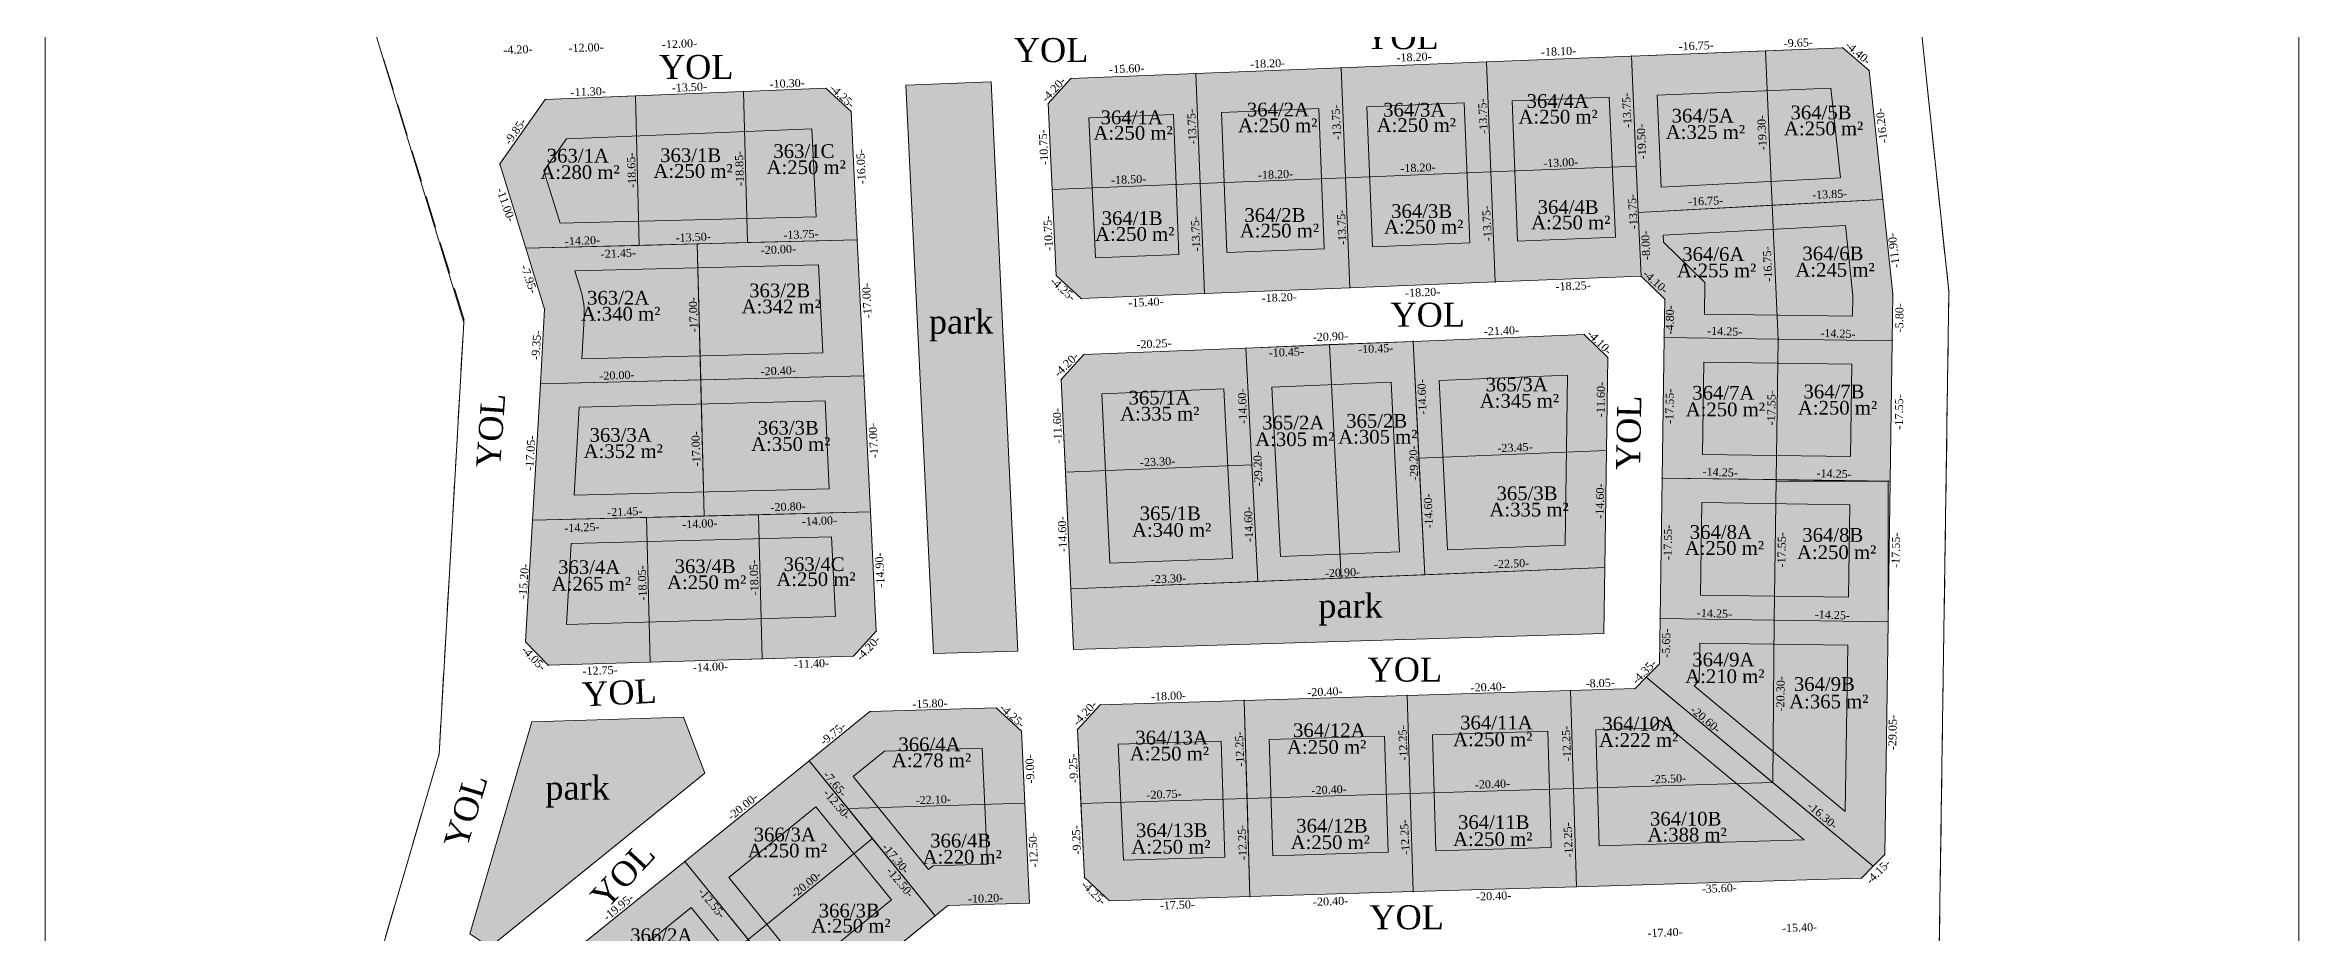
# Model space of a CAD drawing. Header units: millimetres. Extents: x 566284 to 574062, y 4517236 to 4521877.
# Drawn here: x 571009.1 to 571290.8, y 4518153.4 to 4518264.3 of the extents above; entities that cross this region are included whole.
import ezdxf

# ---------------------------------------------------------------- set-up
doc = ezdxf.new("R2010")
doc.units = ezdxf.units.MM
doc.layers.get('0').update_dxf_attribs({"color": 5, "lineweight": 0})
for name, color, linetype, lineweight in [('1_UYG_DISI', 6, 'Continuous', 0), ('DETAY_SNR_PAFTA', 251, 'Continuous', 0), ('DETAY_YAZI_PAFTA', 1, 'Continuous', 0), ('NKOT', 1, 'Continuous', 0), ('NOKTA_PARSEL_YENI', 18, 'Continuous', 0), ('SNRTIP_GECERLI', 30, 'Continuous', 0), ('YAPI OTURUM SINIRI', 253, 'Continuous', 0), ('yazı', 8, 'Continuous', 20), ('yeni', 4, 'Continuous', 0)]:
    doc.layers.add(name, color=color, linetype=linetype, lineweight=lineweight)
doc.styles.get("Standard").update_dxf_attribs({"font": 'TimesNewRoman.ttf'})

msp = doc.modelspace()

# ---------------------------------------------------------------- hatches: boundary and pattern name
h = msp.add_hatch(color=3)
h.dxf.hatch_style = 1
h.paths.add_polyline_path([(571127.33, 4518259.7), (571116.69, 4518259.27), (571120.12, 4518188.27), (571130.66, 4518188.59)])
h = msp.add_hatch(color=2)
h.dxf.hatch_style = 1
h.paths.add_polyline_path([(571239.69, 4518209.8), (571225.44, 4518210), (571225.18, 4518192.45), (571239.43, 4518192.26)])
h = msp.add_hatch(color=3)
h.dxf.hatch_style = 1
h.paths.add_polyline_path([(571204.03, 4518199.02), (571137.3, 4518196.36), (571137.65, 4518188.8), (571203.91, 4518190.79)])
h = msp.add_hatch(color=3)
h.dxf.hatch_style = 1
h.paths.add_polyline_path([(571088.91, 4518180.33), (571069.95, 4518179.76), (571062.19, 4518153.26), (571064.68, 4518151.61), (571091.54, 4518173.34)])
at = {"layer": 'DETAY_YAZI_PAFTA'}
h = msp.add_hatch(color=256, dxfattribs=at)
h.dxf.hatch_style = 1
h.paths.add_polyline_path([(571152.91, 4518260.72), (571137.32, 4518260.09), (571134.47, 4518256.98), (571134.97, 4518246.24), (571153.46, 4518246.98)])
h = msp.add_hatch(color=256, dxfattribs=at)
h.dxf.hatch_style = 1
h.paths.add_polyline_path([(571109.84, 4518255.99), (571106.69, 4518258.87), (571096.4, 4518258.46), (571096.87, 4518239.6), (571110.61, 4518239.94)])
h = msp.add_hatch(color=256, dxfattribs=at)
h.dxf.hatch_style = 1
h.paths.add_polyline_path([(571153.46, 4518246.98), (571134.97, 4518246.24), (571135.47, 4518235.5), (571138.61, 4518232.62), (571154.01, 4518233.24)])
h = msp.add_hatch(color=2, dxfattribs=at)
h.dxf.hatch_style = 1
h.paths.add_polyline_path([(571225.44, 4518210), (571211.19, 4518210.19), (571210.94, 4518192.65), (571225.18, 4518192.45)])
h = msp.add_hatch(color=256, dxfattribs=at)
h.dxf.hatch_style = 1
h.paths.add_polyline_path([(571112.26, 4518205.97), (571098.26, 4518205.62), (571098.71, 4518187.63), (571110.12, 4518187.97), (571112.98, 4518191.06)])
h = msp.add_hatch(color=256, dxfattribs=at)
h.dxf.hatch_style = 1
h.paths.add_polyline_path([(571084.26, 4518205.27), (571070.03, 4518204.92), (571069.16, 4518189.73), (571071.99, 4518186.83), (571084.71, 4518187.21)])
h = msp.add_hatch(color=256, dxfattribs=at)
h.dxf.hatch_style = 1
h.paths.add_polyline_path([(571098.26, 4518205.62), (571084.26, 4518205.27), (571084.71, 4518187.21), (571098.71, 4518187.63)])
h = msp.add_hatch(color=256, dxfattribs=at)
h.dxf.hatch_style = 1
h.paths.add_polyline_path([(571225.18, 4518192.45), (571210.94, 4518192.65), (571210.85, 4518186.99), (571209.22, 4518185.33), (571225.05, 4518172.16)])
h = msp.add_hatch(color=256, dxfattribs=at)
h.dxf.hatch_style = 1
h.paths.add_polyline_path([(571239.43, 4518192.26), (571225.18, 4518192.45), (571225.05, 4518172.16), (571237.58, 4518161.75), (571239.01, 4518163.2)])
h = msp.add_hatch(color=2, dxfattribs=at)
h.dxf.hatch_style = 1
h.paths.add_polyline_path([(571199.75, 4518183.66), (571179.35, 4518183.05), (571179.72, 4518170.8), (571200.12, 4518171.41)])
h = msp.add_hatch(color=256, dxfattribs=at)
h.dxf.hatch_style = 1
h.paths.add_polyline_path([(571209.22, 4518185.33), (571207.81, 4518183.9), (571199.75, 4518183.66), (571200.12, 4518171.41), (571225.05, 4518172.16)])
h = msp.add_hatch(color=256, dxfattribs=at)
h.dxf.hatch_style = 1
h.paths.add_polyline_path([(571131.12, 4518178.6), (571127.98, 4518181.5), (571112.18, 4518181.03), (571104.6, 4518174.9), (571109.44, 4518168.94), (571131.54, 4518169.61)])
h = msp.add_hatch(color=1, dxfattribs=at)
h.dxf.hatch_style = 1
h.paths.add_polyline_path([(571158.95, 4518182.43), (571140.98, 4518181.89), (571138.12, 4518178.81), (571138.55, 4518169.57), (571159.32, 4518170.19)])
h = msp.add_hatch(color=4, dxfattribs=at)
h.dxf.hatch_style = 1
h.paths.add_polyline_path([(571179.35, 4518183.05), (571158.95, 4518182.43), (571159.32, 4518170.19), (571179.72, 4518170.8)])
h = msp.add_hatch(color=4, dxfattribs=at)
h.dxf.hatch_style = 1
h.paths.add_polyline_path([(571112.51, 4518165.17), (571104.6, 4518174.9), (571089.05, 4518162.32), (571096.96, 4518152.59)])
h = msp.add_hatch(color=256, dxfattribs=at)
h.dxf.hatch_style = 1
h.paths.add_polyline_path([(571225.05, 4518172.16), (571200.12, 4518171.41), (571200.48, 4518159.17), (571236.1, 4518160.24), (571237.58, 4518161.75)])
h = msp.add_hatch(color=4, dxfattribs=at)
h.dxf.hatch_style = 1
h.paths.add_polyline_path([(571131.54, 4518169.61), (571109.44, 4518168.94), (571120.35, 4518155.52), (571121.94, 4518156.81), (571132.13, 4518157.12)])
h = msp.add_hatch(color=1, dxfattribs=at)
h.dxf.hatch_style = 1
h.paths.add_polyline_path([(571159.32, 4518170.19), (571138.55, 4518169.57), (571138.99, 4518160.32), (571142.12, 4518157.42), (571159.69, 4518157.94)])
h = msp.add_hatch(color=4, dxfattribs=at)
h.dxf.hatch_style = 1
h.paths.add_polyline_path([(571179.72, 4518170.8), (571159.32, 4518170.19), (571159.69, 4518157.94), (571180.09, 4518158.56)])
h = msp.add_hatch(color=2, dxfattribs=at)
h.dxf.hatch_style = 1
h.paths.add_polyline_path([(571200.12, 4518171.41), (571179.72, 4518170.8), (571180.09, 4518158.56), (571200.48, 4518159.17)])
h = msp.add_hatch(color=4, dxfattribs=at)
h.dxf.hatch_style = 1
h.paths.add_polyline_path([(571112.51, 4518165.17), (571096.96, 4518152.59), (571104.83, 4518142.91), (571120.35, 4518155.52)])
h = msp.add_hatch(color=4, dxfattribs=at)
h.dxf.hatch_style = 1
h.paths.add_polyline_path([(571096.96, 4518152.59), (571089.05, 4518162.32), (571073.53, 4518149.77), (571081.44, 4518140.04)])
at = {"layer": 'yeni'}
h = msp.add_hatch(color=4, dxfattribs=at)
h.dxf.hatch_style = 1
h.paths.add_polyline_path([(571189.25, 4518262.17), (571171.08, 4518261.44), (571171.63, 4518247.7), (571189.8, 4518248.43)])
h = msp.add_hatch(color=4, dxfattribs=at)
h.dxf.hatch_style = 1
h.paths.add_polyline_path([(571207.36, 4518262.89), (571189.25, 4518262.17), (571189.8, 4518248.43), (571207.96, 4518249.15)])
h = msp.add_hatch(color=2, dxfattribs=at)
h.dxf.hatch_style = 1
h.paths.add_polyline_path([(571224.12, 4518263.56), (571207.36, 4518262.89), (571208.22, 4518243.38), (571224.97, 4518244.26)])
h = msp.add_hatch(color=2, dxfattribs=at)
h.dxf.hatch_style = 1
h.paths.add_polyline_path([(571237.08, 4518261.08), (571233.77, 4518263.94), (571224.12, 4518263.56), (571224.97, 4518244.26), (571238.78, 4518244.99)])
h = msp.add_hatch(color=4, dxfattribs=at)
h.dxf.hatch_style = 1
h.paths.add_polyline_path([(571171.08, 4518261.44), (571152.91, 4518260.72), (571153.46, 4518246.98), (571171.63, 4518247.7)])
h = msp.add_hatch(color=4, dxfattribs=at)
h.dxf.hatch_style = 1
h.paths.add_polyline_path([(571082.91, 4518257.92), (571071.62, 4518257.47), (571065.93, 4518249.43), (571069.19, 4518238.91), (571083.37, 4518239.26)])
h = msp.add_hatch(color=4, dxfattribs=at)
h.dxf.hatch_style = 1
h.paths.add_polyline_path([(571096.4, 4518258.46), (571082.91, 4518257.92), (571083.37, 4518239.26), (571096.87, 4518239.6)])
h = msp.add_hatch(color=4, dxfattribs=at)
h.dxf.hatch_style = 1
h.paths.add_polyline_path([(571189.8, 4518248.43), (571171.63, 4518247.7), (571172.18, 4518233.96), (571190.35, 4518234.69)])
h = msp.add_hatch(color=4, dxfattribs=at)
h.dxf.hatch_style = 1
h.paths.add_polyline_path([(571208.22, 4518243.38), (571207.96, 4518249.15), (571189.8, 4518248.43), (571190.35, 4518234.69), (571208.57, 4518235.41)])
h = msp.add_hatch(color=4, dxfattribs=at)
h.dxf.hatch_style = 1
h.paths.add_polyline_path([(571171.63, 4518247.7), (571153.46, 4518246.98), (571154.01, 4518233.24), (571172.18, 4518233.96)])
h = msp.add_hatch(color=4, dxfattribs=at)
h.dxf.hatch_style = 1
h.paths.add_polyline_path([(571224.97, 4518244.26), (571208.22, 4518243.38), (571208.57, 4518235.41), (571211.52, 4518232.53), (571211.45, 4518227.74), (571225.7, 4518227.54)])
h = msp.add_hatch(color=4, dxfattribs=at)
h.dxf.hatch_style = 1
h.paths.add_polyline_path([(571238.78, 4518244.99), (571224.97, 4518244.26), (571225.7, 4518227.54), (571239.95, 4518227.34), (571240.03, 4518233.16)])
h = msp.add_hatch(color=4, dxfattribs=at)
h.dxf.hatch_style = 1
h.paths.add_polyline_path([(571110.61, 4518239.94), (571090.61, 4518239.44), (571091.04, 4518222.45), (571111.43, 4518222.95)])
h = msp.add_hatch(color=4, dxfattribs=at)
h.dxf.hatch_style = 1
h.paths.add_polyline_path([(571090.61, 4518239.44), (571069.19, 4518238.91), (571071.54, 4518231.3), (571071, 4518221.95), (571091.04, 4518222.45)])
h = msp.add_hatch(color=4, dxfattribs=at)
h.dxf.hatch_style = 1
h.paths.add_polyline_path([(571159.19, 4518226.44), (571138.93, 4518225.63), (571136.08, 4518222.51), (571136.62, 4518210.94), (571159.92, 4518211.87)])
h = msp.add_hatch(color=4, dxfattribs=at)
h.dxf.hatch_style = 1
h.paths.add_polyline_path([(571169.63, 4518226.86), (571159.19, 4518226.44), (571160.65, 4518197.29), (571171.09, 4518197.71)])
h = msp.add_hatch(color=4, dxfattribs=at)
h.dxf.hatch_style = 1
h.paths.add_polyline_path([(571180.08, 4518227.27), (571169.63, 4518226.86), (571171.09, 4518197.71), (571181.53, 4518198.12)])
h = msp.add_hatch(color=4, dxfattribs=at)
h.dxf.hatch_style = 1
h.paths.add_polyline_path([(571204.41, 4518225.25), (571201.46, 4518228.13), (571180.08, 4518227.27), (571180.81, 4518212.7), (571204.24, 4518213.63)])
h = msp.add_hatch(color=4, dxfattribs=at)
h.dxf.hatch_style = 1
h.paths.add_polyline_path([(571225.7, 4518227.54), (571211.45, 4518227.74), (571211.19, 4518210.19), (571225.44, 4518210)])
h = msp.add_hatch(color=4, dxfattribs=at)
h.dxf.hatch_style = 1
h.paths.add_polyline_path([(571239.95, 4518227.34), (571225.7, 4518227.54), (571225.44, 4518210.01), (571239.69, 4518209.8)])
h = msp.add_hatch(color=4, dxfattribs=at)
h.dxf.hatch_style = 1
h.paths.add_polyline_path([(571111.43, 4518222.95), (571091.04, 4518222.45), (571091.46, 4518205.45), (571112.26, 4518205.97)])
h = msp.add_hatch(color=4, dxfattribs=at)
h.dxf.hatch_style = 1
h.paths.add_polyline_path([(571091.04, 4518222.45), (571071, 4518221.95), (571070.03, 4518204.92), (571091.46, 4518205.45)])
h = msp.add_hatch(color=4, dxfattribs=at)
h.dxf.hatch_style = 1
h.paths.add_polyline_path([(571159.92, 4518211.87), (571136.62, 4518210.94), (571137.3, 4518196.36), (571160.65, 4518197.29)])
h = msp.add_hatch(color=4, dxfattribs=at)
h.dxf.hatch_style = 1
h.paths.add_polyline_path([(571204.24, 4518213.63), (571180.81, 4518212.7), (571181.53, 4518198.12), (571204.03, 4518199.02)])

# ---------------------------------------------------------------- linework, layer by layer
at = {"color": 18, "true_color": 0x000000}
for points in [[(571060.14, 4518411.62), (571157.77, 4518267.92), (571230.03, 4518270.8), (571232.71, 4518273.9), (571232.47, 4518276.21), (571242.35, 4518277.84), (571247.04, 4518233.48), (571245.54, 4518131.54), (571225.56, 4518073.59), (571224.37, 4518074.43), (571161.36, 4518007.41), (571157.96, 4518005.53), (571125.03, 4518035.66), (571099.52, 4518069.02), (571088.59, 4518083.32), (571075.17, 4518099.21), (571063.64, 4518113.4), (571046.61, 4518135.62), (571058.34, 4518175.72), (571061.43, 4518229.63), (571047.35, 4518275.69), (571046.59, 4518320.31), (571049.98, 4518402.06), (571060.14, 4518411.62)], [(571127.33, 4518259.7), (571116.69, 4518259.27), (571120.12, 4518188.27), (571130.66, 4518188.59), (571127.33, 4518259.7)], [(571204.03, 4518199.02), (571137.3, 4518196.36), (571137.65, 4518188.8), (571203.91, 4518190.79), (571204.03, 4518199.02)], [(571069.95, 4518179.76), (571088.91, 4518180.33), (571091.54, 4518173.34), (571064.68, 4518151.61), (571062.19, 4518153.26), (571069.95, 4518179.76)]]:
    msp.add_lwpolyline(points, dxfattribs=at)
at = {"layer": '1_UYG_DISI', "color": 18, "lineweight": 0, "true_color": 0x000000}
for p, q in [((571243.61, 4518265.91), (571244.03, 4518261.93)), ((571052.59, 4518258.73), (571051.41, 4518262.56)), ((571127.33, 4518259.7), (571116.69, 4518259.27)), ((571116.69, 4518259.27), (571120.12, 4518188.27)), ((571130.66, 4518188.59), (571127.33, 4518259.7)), ((571244.24, 4518259.94), (571244.66, 4518255.96)), ((571054.36, 4518253), (571053.18, 4518256.82)), ((571244.87, 4518253.97), (571245.29, 4518250)), ((571056.14, 4518247.27), (571054.95, 4518251.09)), ((571245.5, 4518248.01), (571245.92, 4518244.03)), ((571057.91, 4518241.54), (571056.73, 4518245.36)), ((571059.68, 4518235.8), (571058.5, 4518239.63)), ((571246.13, 4518242.04), (571246.55, 4518238.06)), ((571061.45, 4518230.07), (571060.27, 4518233.89)), ((571246.76, 4518236.07), (571247.04, 4518233.48)), ((571247.04, 4518233.48), (571246.98, 4518229.48)), ((571061.43, 4518229.63), (571061.45, 4518230.07)), ((571061.08, 4518223.64), (571061.31, 4518227.63)), ((571246.95, 4518227.48), (571246.89, 4518223.48)), ((571060.74, 4518217.65), (571060.97, 4518221.64)), ((571246.86, 4518221.48), (571246.8, 4518217.48)), ((571060.4, 4518211.66), (571060.63, 4518215.65)), ((571246.77, 4518215.48), (571246.72, 4518211.48)), ((571060.06, 4518205.67), (571060.28, 4518209.66)), ((571246.69, 4518209.48), (571246.63, 4518205.48)), ((571059.71, 4518199.68), (571059.94, 4518203.67)), ((571246.6, 4518203.48), (571246.54, 4518199.48)), ((571059.37, 4518193.69), (571059.6, 4518197.68)), ((571204.03, 4518199.02), (571203.91, 4518190.79)), ((571246.51, 4518197.48), (571246.45, 4518193.48)), ((571137.65, 4518188.8), (571137.3, 4518196.36)), ((571059.03, 4518187.7), (571059.26, 4518191.69)), ((571203.91, 4518190.79), (571137.65, 4518188.8)), ((571246.42, 4518191.48), (571246.36, 4518187.48)), ((571120.12, 4518188.27), (571130.66, 4518188.59)), ((571058.69, 4518181.71), (571058.91, 4518185.7)), ((571246.33, 4518185.49), (571246.28, 4518181.49)), ((571058.34, 4518175.72), (571058.57, 4518179.71)), ((571062.19, 4518153.26), (571069.95, 4518179.76)), ((571069.95, 4518179.76), (571088.91, 4518180.33)), ((571088.91, 4518180.33), (571091.54, 4518173.34)), ((571246.25, 4518179.49), (571246.19, 4518175.49)), ((571056.72, 4518170.17), (571057.84, 4518174.01)), ((571091.54, 4518173.34), (571064.68, 4518151.61)), ((571246.16, 4518173.49), (571246.1, 4518169.49)), ((571055.03, 4518164.41), (571056.16, 4518168.25)), ((571246.07, 4518167.49), (571246.01, 4518163.49)), ((571053.35, 4518158.65), (571054.47, 4518162.49)), ((571245.98, 4518161.49), (571245.92, 4518157.49)), ((571051.66, 4518152.89), (571052.79, 4518156.73)), ((571245.89, 4518155.49), (571245.84, 4518151.49))]:
    msp.add_line(p, q, dxfattribs=at)
for p in [(571061.45, 4518230.07, 116.48), (571061.45, 4518230.07, 116.48), (571058.34, 4518175.72, 145.96), (571058.34, 4518175.72, 145.96)]:
    msp.add_point(p, dxfattribs=at)
at = {"layer": 'DETAY_SNR_PAFTA', "color": 18, "lineweight": 0, "true_color": 0x000000}
for p, q in [((571116.69, 4518259.27), (571127.33, 4518259.7)), ((571120.12, 4518188.27), (571116.69, 4518259.27)), ((571127.33, 4518259.7), (571130.66, 4518188.59)), ((571204.03, 4518199.02), (571203.91, 4518190.79)), ((571137.65, 4518188.8), (571137.3, 4518196.36)), ((571203.91, 4518190.79), (571137.65, 4518188.8)), ((571130.66, 4518188.59), (571120.12, 4518188.27)), ((571062.19, 4518153.26), (571069.95, 4518179.76)), ((571069.95, 4518179.76), (571088.91, 4518180.33)), ((571088.91, 4518180.33), (571091.54, 4518173.34)), ((571091.54, 4518173.34), (571064.68, 4518151.61))]:
    msp.add_line(p, q, dxfattribs=at)
at = {"layer": 'NKOT'}
for points in [[(571189.25, 4518262.17), (571171.08, 4518261.44), (571171.63, 4518247.7), (571189.8, 4518248.43), (571189.25, 4518262.17)], [(571207.36, 4518262.89), (571189.25, 4518262.17), (571189.8, 4518248.43), (571207.96, 4518249.15), (571207.36, 4518262.89)], [(571224.12, 4518263.56), (571207.36, 4518262.89), (571208.22, 4518243.38), (571224.97, 4518244.26), (571224.12, 4518263.56)], [(571237.08, 4518261.08), (571233.77, 4518263.94), (571224.12, 4518263.56), (571224.97, 4518244.26), (571238.78, 4518244.99), (571237.08, 4518261.08)], [(571152.91, 4518260.72), (571137.32, 4518260.09), (571134.47, 4518256.98), (571134.97, 4518246.24), (571153.46, 4518246.98), (571152.91, 4518260.72)], [(571171.08, 4518261.44), (571152.91, 4518260.72), (571153.46, 4518246.98), (571171.63, 4518247.7), (571171.08, 4518261.44)], [(571082.91, 4518257.92), (571071.62, 4518257.47), (571065.93, 4518249.43), (571069.19, 4518238.91), (571083.37, 4518239.26), (571082.91, 4518257.92)], [(571096.4, 4518258.46), (571082.91, 4518257.92), (571083.37, 4518239.26), (571096.87, 4518239.6), (571096.4, 4518258.46)], [(571109.84, 4518255.99), (571106.69, 4518258.87), (571096.4, 4518258.46), (571096.87, 4518239.6), (571110.61, 4518239.94), (571109.84, 4518255.99)], [(571189.8, 4518248.43), (571171.63, 4518247.7), (571172.18, 4518233.96), (571190.35, 4518234.69), (571189.8, 4518248.43)], [(571208.22, 4518243.38), (571207.96, 4518249.15), (571189.8, 4518248.43), (571190.35, 4518234.69), (571208.57, 4518235.41), (571208.22, 4518243.38)], [(571153.46, 4518246.98), (571134.97, 4518246.24), (571135.47, 4518235.5), (571138.61, 4518232.62), (571154.01, 4518233.24), (571153.46, 4518246.98)], [(571171.63, 4518247.7), (571153.46, 4518246.98), (571154.01, 4518233.24), (571172.18, 4518233.96), (571171.63, 4518247.7)], [(571224.97, 4518244.26), (571208.22, 4518243.38), (571208.57, 4518235.41), (571211.52, 4518232.53), (571211.45, 4518227.74), (571225.7, 4518227.54), (571224.97, 4518244.26)], [(571238.78, 4518244.99), (571224.97, 4518244.26), (571225.7, 4518227.54), (571239.95, 4518227.34), (571240.03, 4518233.16), (571238.78, 4518244.99)], [(571110.61, 4518239.94), (571090.61, 4518239.44), (571091.04, 4518222.45), (571111.43, 4518222.95), (571110.61, 4518239.94)], [(571090.61, 4518239.44), (571069.19, 4518238.91), (571071.54, 4518231.3), (571071, 4518221.95), (571091.04, 4518222.45), (571090.61, 4518239.44)], [(571159.19, 4518226.44), (571138.93, 4518225.63), (571136.08, 4518222.51), (571136.62, 4518210.94), (571159.92, 4518211.87), (571159.19, 4518226.44)], [(571169.63, 4518226.86), (571159.19, 4518226.44), (571160.65, 4518197.29), (571171.09, 4518197.71), (571169.63, 4518226.86)], [(571180.08, 4518227.27), (571169.63, 4518226.86), (571171.09, 4518197.71), (571181.53, 4518198.12), (571180.08, 4518227.27)], [(571204.41, 4518225.25), (571201.46, 4518228.13), (571180.08, 4518227.27), (571180.81, 4518212.7), (571204.24, 4518213.63), (571204.41, 4518225.25)], [(571225.7, 4518227.54), (571211.45, 4518227.74), (571211.19, 4518210.19), (571225.44, 4518210), (571225.7, 4518227.54)], [(571239.95, 4518227.34), (571225.7, 4518227.54), (571225.44, 4518210.01), (571239.69, 4518209.8), (571239.95, 4518227.34)], [(571111.43, 4518222.95), (571091.04, 4518222.45), (571091.46, 4518205.45), (571112.26, 4518205.97), (571111.43, 4518222.95)], [(571091.04, 4518222.45), (571071, 4518221.95), (571070.03, 4518204.92), (571091.46, 4518205.45), (571091.04, 4518222.45)], [(571159.92, 4518211.87), (571136.62, 4518210.94), (571137.3, 4518196.36), (571160.65, 4518197.29), (571159.92, 4518211.87)], [(571204.24, 4518213.63), (571180.81, 4518212.7), (571181.53, 4518198.12), (571204.03, 4518199.02), (571204.24, 4518213.63)], [(571225.44, 4518210), (571211.19, 4518210.19), (571210.94, 4518192.65), (571225.18, 4518192.45), (571225.44, 4518210)], [(571239.69, 4518209.8), (571225.44, 4518210), (571225.18, 4518192.45), (571239.43, 4518192.26), (571239.69, 4518209.8)], [(571112.26, 4518205.97), (571098.26, 4518205.62), (571098.71, 4518187.63), (571110.12, 4518187.97), (571112.98, 4518191.06), (571112.26, 4518205.97)], [(571084.26, 4518205.27), (571070.03, 4518204.92), (571069.16, 4518189.73), (571071.99, 4518186.83), (571084.71, 4518187.21), (571084.26, 4518205.27)], [(571098.26, 4518205.62), (571084.26, 4518205.27), (571084.71, 4518187.21), (571098.71, 4518187.63), (571098.26, 4518205.62)], [(571225.18, 4518192.45), (571210.94, 4518192.65), (571210.85, 4518186.99), (571209.22, 4518185.33), (571225.05, 4518172.16), (571225.18, 4518192.45)], [(571239.43, 4518192.26), (571225.18, 4518192.45), (571225.05, 4518172.16), (571237.58, 4518161.75), (571239.01, 4518163.2), (571239.43, 4518192.26)], [(571199.75, 4518183.66), (571179.35, 4518183.05), (571179.72, 4518170.8), (571200.12, 4518171.41), (571199.75, 4518183.66)], [(571209.22, 4518185.33), (571207.81, 4518183.9), (571199.75, 4518183.66), (571200.12, 4518171.41), (571225.05, 4518172.16), (571209.22, 4518185.33)], [(571131.12, 4518178.6), (571127.98, 4518181.5), (571112.18, 4518181.03), (571104.6, 4518174.9), (571109.44, 4518168.94), (571131.54, 4518169.61), (571131.12, 4518178.6)], [(571158.95, 4518182.43), (571140.98, 4518181.89), (571138.12, 4518178.81), (571138.55, 4518169.57), (571159.32, 4518170.19), (571158.95, 4518182.43)], [(571179.35, 4518183.05), (571158.95, 4518182.43), (571159.32, 4518170.19), (571179.72, 4518170.8), (571179.35, 4518183.05)], [(571112.51, 4518165.17), (571104.6, 4518174.9), (571089.05, 4518162.32), (571096.96, 4518152.59), (571112.51, 4518165.17)], [(571225.05, 4518172.16), (571200.12, 4518171.41), (571200.48, 4518159.17), (571236.1, 4518160.24), (571237.58, 4518161.75), (571225.05, 4518172.16)], [(571131.54, 4518169.61), (571109.44, 4518168.94), (571120.35, 4518155.52), (571121.94, 4518156.81), (571132.13, 4518157.12), (571131.54, 4518169.61)], [(571159.32, 4518170.19), (571138.55, 4518169.57), (571138.99, 4518160.32), (571142.12, 4518157.42), (571159.69, 4518157.94), (571159.32, 4518170.19)], [(571179.72, 4518170.8), (571159.32, 4518170.19), (571159.69, 4518157.94), (571180.09, 4518158.56), (571179.72, 4518170.8)], [(571200.12, 4518171.41), (571179.72, 4518170.8), (571180.09, 4518158.56), (571200.48, 4518159.17), (571200.12, 4518171.41)], [(571112.51, 4518165.17), (571096.96, 4518152.59), (571104.83, 4518142.91), (571120.35, 4518155.52), (571112.51, 4518165.17)], [(571096.96, 4518152.59), (571089.05, 4518162.32), (571073.53, 4518149.77), (571081.44, 4518140.04), (571096.96, 4518152.59)]]:
    msp.add_lwpolyline(points, close=True, dxfattribs=at)
at = {"layer": 'NOKTA_PARSEL_YENI', "color": 18, "lineweight": 0, "true_color": 0x000000}
for p in [(571189.25, 4518262.17), (571207.36, 4518262.89), (571233.77, 4518263.94), (571137.32, 4518260.09), (571152.91, 4518260.72), (571171.08, 4518261.44), (571237.08, 4518261.08), (571071.62, 4518257.47), (571106.69, 4518258.87), (571134.47, 4518256.98), (571109.84, 4518255.99), (571065.93, 4518249.43), (571208.22, 4518243.38), (571238.78, 4518244.99), (571110.61, 4518239.94), (571069.19, 4518238.91), (571135.47, 4518235.5), (571172.18, 4518233.96), (571190.35, 4518234.69), (571208.57, 4518235.41), (571071.54, 4518231.3), (571138.61, 4518232.62), (571154.01, 4518233.24), (571211.52, 4518232.53), (571240.03, 4518233.16), (571247.04, 4518233.48), (571061.45, 4518230.07), (571138.93, 4518225.63), (571159.19, 4518226.44), (571180.08, 4518227.27), (571201.46, 4518228.13), (571211.45, 4518227.74), (571239.95, 4518227.34), (571111.43, 4518222.95), (571204.41, 4518225.25), (571071, 4518221.95), (571136.08, 4518222.51), (571246.82, 4518218.9), (571211.19, 4518210.19), (571239.69, 4518209.8), (571112.26, 4518205.97), (571070.03, 4518204.92), (571059.7, 4518199.48), (571160.65, 4518197.29), (571181.53, 4518198.12), (571204.03, 4518199.02), (571246.51, 4518197.55), (571137.3, 4518196.36), (571210.94, 4518192.65), (571239.43, 4518192.26), (571069.16, 4518189.73), (571112.98, 4518191.06), (571071.99, 4518186.83), (571110.12, 4518187.97), (571210.85, 4518186.99), (571199.75, 4518183.66), (571207.81, 4518183.9), (571209.22, 4518185.33), (571112.18, 4518181.03), (571127.98, 4518181.5), (571140.98, 4518181.89), (571158.95, 4518182.43), (571179.35, 4518183.05), (571131.12, 4518178.6), (571138.12, 4518178.81), (571058.34, 4518175.72), (571104.6, 4518174.9), (571246.2, 4518176.65), (571089.05, 4518162.32), (571237.58, 4518161.75), (571239.01, 4518163.2), (571138.99, 4518160.32), (571159.69, 4518157.94), (571180.09, 4518158.56), (571200.48, 4518159.17), (571236.1, 4518160.24), (571120.35, 4518155.52), (571121.94, 4518156.81), (571132.13, 4518157.12), (571142.12, 4518157.42)]:
    msp.add_point(p, dxfattribs=at)
at = {"layer": 'SNRTIP_GECERLI', "color": 18, "lineweight": 0, "true_color": 0x000000}
for p, q in [((571171.08, 4518261.44), (571189.25, 4518262.17)), ((571189.25, 4518262.17), (571207.36, 4518262.89)), ((571190.35, 4518234.69), (571189.25, 4518262.17)), ((571207.36, 4518262.89), (571233.77, 4518263.94)), ((571208.22, 4518243.38), (571207.36, 4518262.89)), ((571233.77, 4518263.94), (571237.08, 4518261.08)), ((571134.47, 4518256.98), (571137.32, 4518260.09)), ((571137.32, 4518260.09), (571152.91, 4518260.72)), ((571152.91, 4518260.72), (571171.08, 4518261.44)), ((571154.01, 4518233.24), (571152.91, 4518260.72)), ((571172.18, 4518233.96), (571171.08, 4518261.44)), ((571237.08, 4518261.08), (571238.78, 4518244.99)), ((571065.93, 4518249.43), (571071.62, 4518257.47)), ((571071.62, 4518257.47), (571106.69, 4518258.87)), ((571106.69, 4518258.87), (571109.84, 4518255.99)), ((571135.47, 4518235.5), (571134.47, 4518256.98)), ((571109.84, 4518255.99), (571110.61, 4518239.94)), ((571069.19, 4518238.91), (571065.93, 4518249.43)), ((571208.22, 4518243.38), (571238.78, 4518244.99)), ((571208.57, 4518235.41), (571208.22, 4518243.38)), ((571238.78, 4518244.99), (571240.03, 4518233.16)), ((571069.19, 4518238.91), (571110.61, 4518239.94)), ((571110.61, 4518239.94), (571111.43, 4518222.95)), ((571071.54, 4518231.3), (571069.19, 4518238.91)), ((571138.61, 4518232.62), (571135.47, 4518235.5)), ((571172.18, 4518233.96), (571154.01, 4518233.24)), ((571190.35, 4518234.69), (571172.18, 4518233.96)), ((571208.57, 4518235.41), (571190.35, 4518234.69)), ((571211.52, 4518232.53), (571208.57, 4518235.41)), ((571071, 4518221.95), (571071.54, 4518231.3)), ((571154.01, 4518233.24), (571138.61, 4518232.62)), ((571211.45, 4518227.74), (571211.52, 4518232.53)), ((571240.03, 4518233.16), (571239.95, 4518227.34)), ((571136.08, 4518222.51), (571138.93, 4518225.63)), ((571138.93, 4518225.63), (571159.19, 4518226.44)), ((571159.19, 4518226.44), (571180.08, 4518227.27)), ((571160.65, 4518197.29), (571159.19, 4518226.44)), ((571180.08, 4518227.27), (571201.46, 4518228.13)), ((571181.53, 4518198.12), (571180.08, 4518227.27)), ((571201.46, 4518228.13), (571204.41, 4518225.25)), ((571211.19, 4518210.19), (571211.45, 4518227.74)), ((571211.45, 4518227.74), (571239.95, 4518227.34)), ((571239.95, 4518227.34), (571239.69, 4518209.8)), ((571071, 4518221.95), (571111.43, 4518222.95)), ((571111.43, 4518222.95), (571112.26, 4518205.97)), ((571204.41, 4518225.25), (571204.03, 4518199.02)), ((571070.03, 4518204.92), (571071, 4518221.95)), ((571137.3, 4518196.36), (571136.08, 4518222.51)), ((571210.94, 4518192.65), (571211.19, 4518210.19)), ((571211.19, 4518210.19), (571239.69, 4518209.8)), ((571239.69, 4518209.8), (571239.43, 4518192.26)), ((571070.03, 4518204.92), (571112.26, 4518205.97)), ((571112.26, 4518205.97), (571112.98, 4518191.06)), ((571069.16, 4518189.73), (571070.03, 4518204.92)), ((571160.65, 4518197.29), (571137.3, 4518196.36)), ((571181.53, 4518198.12), (571160.65, 4518197.29)), ((571204.03, 4518199.02), (571181.53, 4518198.12)), ((571210.85, 4518186.99), (571210.94, 4518192.65)), ((571210.94, 4518192.65), (571239.43, 4518192.26)), ((571239.43, 4518192.26), (571239.01, 4518163.2)), ((571071.99, 4518186.83), (571069.16, 4518189.73)), ((571112.98, 4518191.06), (571110.12, 4518187.97)), ((571110.12, 4518187.97), (571071.99, 4518186.83)), ((571209.22, 4518185.33), (571210.85, 4518186.99)), ((571179.35, 4518183.05), (571199.75, 4518183.66)), ((571199.75, 4518183.66), (571207.81, 4518183.9)), ((571199.75, 4518183.66), (571200.48, 4518159.17)), ((571207.81, 4518183.9), (571209.22, 4518185.33)), ((571209.22, 4518185.33), (571237.58, 4518161.75)), ((571104.6, 4518174.9), (571112.18, 4518181.03)), ((571112.18, 4518181.03), (571127.98, 4518181.5)), ((571127.98, 4518181.5), (571131.12, 4518178.6)), ((571138.12, 4518178.81), (571140.98, 4518181.89)), ((571140.98, 4518181.89), (571158.95, 4518182.43)), ((571158.95, 4518182.43), (571179.35, 4518183.05)), ((571158.95, 4518182.43), (571159.69, 4518157.94)), ((571179.35, 4518183.05), (571180.09, 4518158.56)), ((571131.12, 4518178.6), (571132.13, 4518157.12)), ((571138.99, 4518160.32), (571138.12, 4518178.81)), ((571089.05, 4518162.32), (571104.6, 4518174.9)), ((571120.35, 4518155.52), (571104.6, 4518174.9)), ((571073.53, 4518149.77), (571089.05, 4518162.32)), ((571104.83, 4518142.91), (571089.05, 4518162.32)), ((571237.58, 4518161.75), (571236.1, 4518160.24)), ((571239.01, 4518163.2), (571237.58, 4518161.75)), ((571142.12, 4518157.42), (571138.99, 4518160.32)), ((571159.69, 4518157.94), (571142.12, 4518157.42)), ((571180.09, 4518158.56), (571159.69, 4518157.94)), ((571200.48, 4518159.17), (571180.09, 4518158.56)), ((571236.1, 4518160.24), (571200.48, 4518159.17)), ((571120.35, 4518155.52), (571104.83, 4518142.91)), ((571121.94, 4518156.81), (571120.35, 4518155.52)), ((571132.13, 4518157.12), (571121.94, 4518156.81))]:
    msp.add_line(p, q, dxfattribs=at)
at = {"layer": 'YAPI OTURUM SINIRI', "color": 18, "true_color": 0x000000}
for points in [[(571186.45, 4518257.05), (571174.28, 4518256.56), (571174.98, 4518239.08), (571187.15, 4518239.56)], [(571204.58, 4518257.77), (571192.44, 4518257.29), (571193.14, 4518239.8), (571205.35, 4518240.29)], [(571232.29, 4518258.88), (571210.58, 4518258.01), (571211.08, 4518246.53), (571233.47, 4518247.71)], [(571104.94, 4518253.8), (571074.28, 4518252.57), (571071.44, 4518248.55), (571073.46, 4518242.02), (571105.47, 4518242.81)], [(571150.12, 4518255.6), (571139.6, 4518255.18), (571139.56, 4518255.13), (571140.37, 4518237.7), (571150.81, 4518238.11)], [(571168.28, 4518256.33), (571156.11, 4518255.84), (571156.81, 4518238.35), (571168.98, 4518238.84)], [(571234.1, 4518241.74), (571211.34, 4518240.54), (571211.38, 4518239.65), (571216.55, 4518234.61), (571216.49, 4518230.67), (571234.99, 4518230.41), (571235.03, 4518232.94)], [(571199.38, 4518223.04), (571183.32, 4518222.4), (571184.38, 4518201.24), (571199.07, 4518201.83)], [(571234.9, 4518224.41), (571216.41, 4518224.67), (571216.24, 4518213.12), (571234.73, 4518212.87)], [(571106.58, 4518219.83), (571075.85, 4518219.07), (571075.22, 4518208.05), (571107.11, 4518208.84)], [(571156.44, 4518221.33), (571141.17, 4518220.72), (571142.16, 4518199.56), (571157.5, 4518200.17)], [(571177.33, 4518222.16), (571162.44, 4518221.56), (571163.5, 4518200.41), (571178.39, 4518201)], [(571234.65, 4518206.87), (571216.15, 4518207.13), (571215.98, 4518195.58), (571234.48, 4518195.32)], [(571107.4, 4518202.84), (571074.87, 4518202.04), (571074.29, 4518191.9), (571107.88, 4518192.91), (571107.88, 4518192.91)], [(571234.39, 4518189.33), (571215.89, 4518189.58), (571215.82, 4518184.91), (571215.19, 4518184.27), (571234.08, 4518168.56)], [(571176.5, 4518177.96), (571162.1, 4518177.53), (571162.54, 4518163.03), (571176.94, 4518163.47)], [(571196.9, 4518178.57), (571182.5, 4518178.14), (571182.93, 4518163.65), (571197.34, 4518164.08)], [(571210.96, 4518179.98), (571209.96, 4518178.96), (571202.9, 4518178.75), (571203.33, 4518164.26), (571228.95, 4518165.03)], [(571126.22, 4518176.45), (571114.01, 4518176.08), (571110.09, 4518172.91), (571119.53, 4518161.3), (571120.09, 4518161.76), (571126.9, 4518161.96)], [(571156.1, 4518177.35), (571143.21, 4518176.96), (571143.89, 4518162.47), (571156.54, 4518162.85)], [(571114.87, 4518157.51), (571105.42, 4518169.13), (571094.54, 4518160.33), (571104.01, 4518148.68)], [(571089.87, 4518156.55), (571079.01, 4518147.77), (571088.52, 4518136.08), (571099.35, 4518144.89)]]:
    msp.add_lwpolyline(points, close=True, dxfattribs=at)
msp.add_lwpolyline([(571105.76, 4518236.82), (571075.3, 4518236.06), (571076.05, 4518233.64, -0.089485), (571076.48, 4518230.12), (571076.19, 4518225.08), (571106.29, 4518225.83)], format="xyb", close=True, dxfattribs=at)
at = {"layer": 'yeni'}
for p, q in [((571224.97, 4518244.26), (571224.12, 4518263.56)), ((571082.91, 4518257.92), (571083.37, 4518239.26)), ((571096.4, 4518258.46), (571096.87, 4518239.6)), ((571171.63, 4518247.7), (571189.8, 4518248.43)), ((571189.8, 4518248.43), (571207.96, 4518249.15)), ((571134.97, 4518246.24), (571153.46, 4518246.98)), ((571153.46, 4518246.98), (571171.63, 4518247.7)), ((571225.7, 4518227.54), (571224.97, 4518244.26)), ((571090.61, 4518239.44), (571091.46, 4518205.45)), ((571171.09, 4518197.71), (571169.63, 4518226.86)), ((571225.7, 4518227.54), (571225.44, 4518210)), ((571136.62, 4518210.94), (571159.92, 4518211.87)), ((571180.81, 4518212.7), (571204.24, 4518213.63)), ((571225.44, 4518210.01), (571225.18, 4518192.45)), ((571084.26, 4518205.27), (571084.71, 4518187.21)), ((571098.26, 4518205.62), (571098.71, 4518187.63)), ((571225.18, 4518192.45), (571225.05, 4518172.16)), ((571200.12, 4518171.41), (571225.05, 4518172.16)), ((571109.44, 4518168.94), (571131.54, 4518169.61)), ((571138.55, 4518169.57), (571159.32, 4518170.19)), ((571159.32, 4518170.19), (571179.72, 4518170.8)), ((571179.72, 4518170.8), (571200.12, 4518171.41)), ((571096.96, 4518152.59), (571112.51, 4518165.17))]:
    msp.add_line(p, q, dxfattribs=at)
at = {"layer": 'yeni', "color": 251, "true_color": 0x636466}
msp.add_lwpolyline([(571009.1, 4518429.1), (571290.78, 4518429.1), (571290.78, 4517973.87), (571009.1, 4517973.87)], close=True, dxfattribs=at)
msp.add_lwpolyline([(571009.1, 4518429.1), (571290.78, 4518429.1), (571290.78, 4517973.87), (571009.1, 4517973.87)], close=True, dxfattribs=at)
at = {"layer": 'yeni'}
for points in [[(571189.25, 4518262.17), (571171.08, 4518261.44), (571172.18, 4518233.96), (571190.35, 4518234.69)], [(571207.36, 4518262.89), (571189.25, 4518262.17), (571190.35, 4518234.69), (571208.57, 4518235.41), (571208.22, 4518243.38)], [(571237.08, 4518261.08), (571233.77, 4518263.94), (571207.36, 4518262.89), (571208.22, 4518243.38), (571238.78, 4518244.99)], [(571152.91, 4518260.72), (571137.32, 4518260.09), (571134.47, 4518256.98), (571135.47, 4518235.5), (571138.61, 4518232.62), (571154.01, 4518233.24)], [(571171.08, 4518261.44), (571152.91, 4518260.72), (571154.01, 4518233.24), (571172.18, 4518233.96)], [(571109.84, 4518255.99), (571106.69, 4518258.87), (571071.62, 4518257.47), (571065.93, 4518249.43), (571069.19, 4518238.91), (571110.61, 4518239.94)], [(571238.78, 4518244.99), (571208.22, 4518243.38), (571208.57, 4518235.41), (571211.52, 4518232.53), (571211.45, 4518227.74), (571239.95, 4518227.34), (571240.03, 4518233.16)], [(571110.61, 4518239.94), (571069.19, 4518238.91), (571071.54, 4518231.3), (571071, 4518221.95), (571111.43, 4518222.95)], [(571159.19, 4518226.44), (571138.93, 4518225.63), (571136.08, 4518222.51), (571137.3, 4518196.36), (571160.65, 4518197.29)], [(571169.63, 4518226.86), (571159.19, 4518226.44), (571160.65, 4518197.29), (571171.09, 4518197.71)], [(571180.08, 4518227.27), (571169.63, 4518226.86), (571171.09, 4518197.71), (571181.53, 4518198.12)], [(571204.41, 4518225.25), (571201.46, 4518228.13), (571180.08, 4518227.27), (571181.53, 4518198.12), (571204.03, 4518199.02)], [(571239.95, 4518227.34), (571211.45, 4518227.74), (571211.19, 4518210.19), (571239.69, 4518209.8)], [(571111.43, 4518222.95), (571071, 4518221.95), (571070.03, 4518204.92), (571112.26, 4518205.97)], [(571239.69, 4518209.8), (571211.19, 4518210.19), (571210.94, 4518192.65), (571239.43, 4518192.26)], [(571112.26, 4518205.97), (571070.03, 4518204.92), (571069.16, 4518189.73), (571071.99, 4518186.83), (571110.12, 4518187.97), (571112.98, 4518191.06)], [(571239.43, 4518192.26), (571210.94, 4518192.65), (571210.85, 4518186.99), (571209.22, 4518185.33), (571237.58, 4518161.75), (571239.01, 4518163.2)], [(571199.75, 4518183.66), (571179.35, 4518183.05), (571180.09, 4518158.56), (571200.48, 4518159.17)], [(571209.22, 4518185.33), (571207.81, 4518183.9), (571199.75, 4518183.66), (571200.48, 4518159.17), (571236.1, 4518160.24), (571237.58, 4518161.75)], [(571131.12, 4518178.6), (571127.98, 4518181.5), (571112.18, 4518181.03), (571104.6, 4518174.9), (571120.35, 4518155.52), (571121.94, 4518156.81), (571132.13, 4518157.12)], [(571158.95, 4518182.43), (571140.98, 4518181.89), (571138.12, 4518178.81), (571138.99, 4518160.32), (571142.12, 4518157.42), (571159.69, 4518157.94)], [(571179.35, 4518183.05), (571158.95, 4518182.43), (571159.69, 4518157.94), (571180.09, 4518158.56)], [(571104.6, 4518174.9), (571089.05, 4518162.32), (571104.83, 4518142.91), (571120.35, 4518155.52)], [(571089.05, 4518162.32), (571073.53, 4518149.77), (571089.35, 4518130.31), (571104.83, 4518142.91)]]:
    msp.add_lwpolyline(points, close=True, dxfattribs=at)
for points in [[(571239.95, 4518227.34), (571225.7, 4518227.54), (571225.44, 4518210.01), (571239.69, 4518209.8), (571239.95, 4518227.34)], [(571225.44, 4518210), (571225.18, 4518192.45), (571239.43, 4518192.26), (571239.43, 4518209.8), (571225.44, 4518209.8)]]:
    msp.add_lwpolyline(points, dxfattribs=at)

# ---------------------------------------------------------------- texts
at = {"layer": '1_UYG_DISI', "color": 18, "lineweight": 0, "true_color": 0x000000}
for p in [(571119.56, 4518228.23), (571168.23, 4518192.76), (571071.63, 4518170.03)]:
    msp.add_text('park', height=3, dxfattribs=at).set_placement(p)
at = {"layer": 'DETAY_YAZI_PAFTA', "color": 18, "lineweight": 0, "true_color": 0x000000}
for p in [(571130.17, 4518262.15), (571173.95, 4518263.76), (571085.83, 4518260.04), (571177.24, 4518229.1), (571174.39, 4518184.78), (571174.61, 4518153.85)]:
    msp.add_text('YOL', height=3, dxfattribs=at).set_placement(p)
for rotation, p in [(85.8463, (571065.96, 4518211.38)), (88.9007, (571208.43, 4518211.17)), (2.9377, (571076.31, 4518181.67)), (73.2284, (571061.77, 4518163.75)), (47.2776, (571079.26, 4518156.19))]:
    msp.add_text('YOL', height=3, rotation=rotation, dxfattribs=at).set_placement(p)
at = {"layer": 'yazı', "color": 18, "true_color": 0x000000}
for s, rotation, p in [('-12.00-', 2, (571086.2, 4518263.86)), ('-9.65-', 2.2852, (571226.41, 4518263.99)), ('-4.20-', 2, (571066.39, 4518263.15)), ('-12.00-', 2, (571074.53, 4518263.38)), ('-18.20-', 2.2852, (571159.71, 4518261.38)), ('-18.20-', 2.2852, (571178.01, 4518262.19)), ('-18.10-', 2.2852, (571196.07, 4518262.9)), ('-16.75-', 2.2852, (571213.27, 4518263.6)), ('-4.40-', 319.1568, (571233.98, 4518264.12)), ('-13.50-', 2.2852, (571087.44, 4518258.43)), ('-10.30-', 2.2852, (571099.66, 4518258.9)), ('-4.20-', 47, (571134.25, 4518257.05)), ('-15.60-', 2.2852, (571142.11, 4518260.74)), ('-11.30-', 2.2852, (571074.8, 4518257.87)), ('-4.25-', 318, (571107.06, 4518258.74)), ('-13.75-', 92.6773, (571171.08, 4518252.46)), ('-13.75-', 92.6773, (571189.39, 4518253.21)), ('-13.75-', 92.6773, (571207.38, 4518253.93)), ('-9.85-', 54.733, (571067.2, 4518251.72)), ('-10.75-', 92.6773, (571134.49, 4518249.34)), ('-13.75-', 92.6773, (571153.03, 4518251.9)), ('-19.50-', 92.6773, (571209.23, 4518250.03)), ('-19.30-', 92.6773, (571224.28, 4518251.17)), ('-16.20-', 97, (571239.39, 4518252.08)), ('-18.65-', 91.9509, (571082.97, 4518246.45)), ('-18.85-', 91.9509, (571096.46, 4518246.68)), ('-16.05-', 92.7683, (571111.68, 4518246.91)), ('-18.50-', 2.2852, (571142.34, 4518246.91)), ('-18.20-', 2.2852, (571160.7, 4518247.54)), ('-18.20-', 2.2852, (571178.5, 4518248.37)), ('-13.00-', 2.2852, (571196.34, 4518249.01)), ('-11.00-', 289.466, (571065.49, 4518246.24)), ('-13.75-', 92.6773, (571208.12, 4518241.3)), ('-16.75-', 2.2852, (571214.45, 4518244.22)), ('-13.85-', 2.2852, (571229.95, 4518245.06)), ('-10.75-', 92.6773, (571135.06, 4518238.57)), ('-13.75-', 92.6773, (571153.5, 4518238.53)), ('-13.75-', 92.6773, (571171.75, 4518239.33)), ('-13.75-', 92.6773, (571189.9, 4518239.8)), ('-14.20-', 2.2852, (571074.08, 4518239.26)), ('-13.50-', 2.2852, (571087.92, 4518239.7)), ('-13.75-', 2.2852, (571101.39, 4518240.04)), ('-8.00-', 92.6773, (571209.73, 4518237.45)), ('-11.90-', 97, (571240.91, 4518236.5)), ('-7.95-', 289.466, (571068.52, 4518236.61)), ('-21.45-', 2.2852, (571078.57, 4518237.68)), ('-20.00-', 2.2852, (571098.57, 4518238.16)), ('-16.75-', 92.6773, (571224.98, 4518234.74)), ('-17.00-', 92.7683, (571112.41, 4518230.18)), ('-4.25-', 318, (571134.64, 4518234.66)), ('-18.20-', 2.2852, (571179.09, 4518232.81)), ('-18.25-', 2.2852, (571197.89, 4518233.62)), ('-4.10-', 318, (571208.7, 4518235.57)), ('-17.00-', 91.9509, (571090.69, 4518228.41)), ('-15.40-', 2.2852, (571144.5, 4518231.58)), ('-18.20-', 2.2852, (571161.16, 4518232.16)), ('-4.80-', 89.1602, (571212.63, 4518228.12)), ('-5.80-', 89.1602, (571241.32, 4518228.39)), ('-9.35-', 86, (571070.87, 4518224.93)), ('-20.90-', 2.2852, (571167.55, 4518227.29)), ('-21.40-', 2.2852, (571188.93, 4518228.01)), ('-4.10-', 315, (571201.75, 4518228.1)), ('-14.25-', 358, (571216.81, 4518228.11)), ('-14.25-', 358, (571230.95, 4518227.83)), ('-4.20-', 45, (571135.78, 4518222.73)), ('-20.25-', 2.2852, (571145.51, 4518226.39)), ('-10.45-', 2.2852, (571162.05, 4518225.34)), ('-10.45-', 2.2852, (571173.22, 4518225.78)), ('-20.00-', 2.2852, (571078.39, 4518222.45)), ('-20.40-', 2.2852, (571098.55, 4518223.01)), ('-14.60-', 92, (571159.32, 4518216.99)), ('-14.60-', 92, (571181.77, 4518218.14)), ('-11.60-', 89.1602, (571203.99, 4518217.8)), ('-17.55-', 89.1602, (571212.59, 4518216.95)), ('-17.55-', 89.1602, (571225.31, 4518216.77)), ('-17.55-', 89.1602, (571241.27, 4518216.24)), ('-17.00-', 92.7683, (571113.22, 4518212.71)), ('-11.60-', 92, (571136.19, 4518214.55)), ('-17.05-', 86, (571070.09, 4518211.07)), ('-17.00-', 91.9509, (571091.02, 4518211.67)), ('-29.20-', 92, (571180.72, 4518209.88)), ('-23.45-', 2.2852, (571190.63, 4518213.43)), ('-23.30-', 2.2852, (571145.96, 4518211.66)), ('-29.20-', 92, (571161.25, 4518209.17)), ('-14.25-', 358, (571216.24, 4518210.52)), ('-14.60-', 89.1602, (571203.89, 4518205.11)), ('-14.25-', 358, (571230.48, 4518210.33)), ('-21.45-', 2.2852, (571079.37, 4518205.42)), ('-20.80-', 2.2852, (571099.78, 4518206.04)), ('-14.60-', 92, (571160.09, 4518202.23)), ('-14.60-', 92, (571182.55, 4518203.89)), ('-14.25-', 2.2852, (571074.01, 4518203.45)), ('-14.00-', 2.2852, (571088.75, 4518203.91)), ('-14.00-', 2.2852, (571103.69, 4518204.27)), ('-14.60-', 92, (571136.82, 4518201)), ('-17.55-', 89.1602, (571212.38, 4518199.96)), ('-17.55-', 89.1602, (571226.59, 4518199.03)), ('-17.55-', 89.1602, (571240.87, 4518198.97)), ('-14.90-', 92.7683, (571114.03, 4518196.53)), ('-22.50-', 2.2852, (571190.2, 4518198.93)), ('-15.20-', 86, (571069.26, 4518195.07)), ('-18.05-', 91.9509, (571084.31, 4518194.91)), ('-18.05-', 91.9509, (571098.28, 4518195.57)), ('-23.30-', 2.2852, (571147.32, 4518197.05)), ('-20.90-', 2.2852, (571169.07, 4518197.81)), ('-14.25-', 358, (571215.52, 4518192.88)), ('-14.25-', 358, (571230.25, 4518192.7)), ('-4.05-', 314.2232, (571068.56, 4518188.65)), ('-4.20-', 47.244, (571111.09, 4518187.28)), ('-5.65-', 89.1602, (571212.17, 4518187.75)), ('-12.75-', 2.2852, (571076.28, 4518185.58)), ('-14.00-', 2.2852, (571090.08, 4518186.03)), ('-11.40-', 2.2852, (571102.7, 4518186.44)), ('-4.35-', 45.4399, (571208.02, 4518184.38)), ('-18.00-', 2.2852, (571147.33, 4518182.41)), ('-20.40-', 2.2852, (571166.87, 4518182.93)), ('-20.40-', 2.2852, (571187.28, 4518183.52)), ('-8.05-', 2.2852, (571201.65, 4518184.03)), ('-20.30-', 89.1602, (571226.45, 4518181.05)), ('-15.80-', 2, (571117.51, 4518181.46)), ('-4.25-', 318, (571128.31, 4518181.36)), ('-4.20-', 47.244, (571138.17, 4518179.16)), ('-20.60-', 320, (571214.62, 4518181.11)), ('-29.05-', 89.1602, (571240.46, 4518176.21)), ('-9.75-', 39.114, (571106.46, 4518176.76)), ('-12.25-', 92.6773, (571159, 4518174.18)), ('-12.25-', 92.6773, (571179.41, 4518174.93)), ('-12.25-', 92.6773, (571199.85, 4518174.88)), ('-9.00-', 92.6773, (571132.76, 4518172.07)), ('-9.25-', 92.6773, (571138.2, 4518172.16)), ('-7.65-', 310, (571106.29, 4518173.09)), ('-20.40-', 2.2852, (571187.81, 4518171.4)), ('-25.50-', 2.2852, (571209.81, 4518172.06)), ('-20.00-', 39.114, (571094.89, 4518167.4)), ('-12.50-', 310, (571106.3, 4518170.82)), ('-22.10-', 2, (571117.92, 4518169.46)), ('-20.75-', 2.2852, (571146.77, 4518170.12)), ('-20.40-', 2.2852, (571167.4, 4518170.7)), ('-16.30-', 320, (571229.24, 4518169.1)), ('-9.25-', 92.6773, (571138.58, 4518163.2)), ('-12.25-', 92.6773, (571159.33, 4518162.52)), ('-12.25-', 92.6773, (571179.64, 4518163.16)), ('-12.25-', 92.6773, (571200.05, 4518162.82)), ('-17.30-', 310, (571113.63, 4518164.07)), ('-12.50-', 92.6773, (571133.21, 4518161.6)), ('-20.00-', 39.114, (571102.8, 4518157.68)), ('-12.50-', 310, (571114.18, 4518161.09)), ('-4.15-', 45.4399, (571237.27, 4518159.39)), ('-19.95-', 39.114, (571079.35, 4518154.84)), ('-12.55-', 310, (571090.63, 4518158.51)), ('-10.20-', 2, (571124.46, 4518157.15)), ('-4.25-', 316, (571138.51, 4518159.33)), ('-20.40-', 2.2852, (571167.58, 4518156.76)), ('-20.40-', 2.2852, (571187.96, 4518157.42)), ('-35.60-', 2.2852, (571216.15, 4518158.39)), ('-17.50-', 2.2852, (571148.43, 4518156.31)), ('-17.40-', 2.2852, (571209.38, 4518152.86)), ('-15.40-', 2.2852, (571226.19, 4518153.48))]:
    msp.add_text(s, height=1, rotation=rotation, dxfattribs=at).set_placement(p)
for s, p in [('364/2A', (571159.3, 4518255.36)), ('364/3A', (571176.33, 4518255.34)), ('364/4A', (571194.26, 4518256.43)), ('364/5B', (571227.24, 4518255)), ('A:250 m²', (571140.12, 4518252.45)), ('364/1A', (571141.02, 4518254.39)), ('A:250 m²', (571158.2, 4518253.39)), ('A:250 m²', (571175.52, 4518253.42)), ('A:250 m²', (571193.24, 4518254.47)), ('A:325 m²', (571211.65, 4518252.55)), ('364/5A', (571212.38, 4518254.6)), ('A:250 m²', (571226.42, 4518253)), ('363/1A', (571071.8, 4518249.6)), ('363/1B', (571085.97, 4518249.66)), ('363/1C', (571100.12, 4518250.17)), ('A:280 m²', (571071, 4518247.54)), ('A:250 m²', (571085.13, 4518247.69)), ('A:250 m²', (571099.27, 4518248.16)), ('364/1B', (571141.15, 4518241.8)), ('364/2B', (571158.99, 4518242.19)), ('A:250 m²', (571176.44, 4518240.73)), ('364/3B', (571177.33, 4518242.68)), ('A:250 m²', (571194.82, 4518241.26)), ('364/4B', (571195.63, 4518243.18)), ('A:250 m²', (571140.33, 4518239.82)), ('A:250 m²', (571158.41, 4518240.24)), ('A:255 m²', (571213.05, 4518235.27)), ('364/6A', (571213.71, 4518237.31)), ('A:245 m²', (571227.85, 4518235.35)), ('364/6B', (571228.73, 4518237.39)), ('363/2B', (571097.1, 4518232.77)), ('A:340 m²', (571076.09, 4518229.86)), ('363/2A', (571076.84, 4518231.86)), ('A:342 m²', (571096.15, 4518230.77)), ('365/3A', (571189.14, 4518221.03)), ('365/1A', (571144.51, 4518219.38)), ('A:345 m²', (571188.4, 4518218.99)), ('364/7A', (571214.96, 4518219.99)), ('A:250 m²', (571228.16, 4518218.12)), ('364/7B', (571228.86, 4518220.15)), ('363/3B', (571098.17, 4518215.62)), ('A:335 m²', (571143.46, 4518217.38)), ('365/2A', (571161.21, 4518216.27)), ('365/2B', (571171.71, 4518216.49)), ('A:250 m²', (571214.14, 4518217.91)), ('A:352 m²', (571076.4, 4518212.7)), ('363/3A', (571077.15, 4518214.73)), ('A:350 m²', (571097.34, 4518213.59)), ('A:305 m²', (571160.34, 4518214.19)), ('A:305 m²', (571170.71, 4518214.5)), ('365/3B', (571190.5, 4518207.44)), ('365/1B', (571145.91, 4518204.94)), ('A:335 m²', (571189.61, 4518205.41)), ('A:340 m²', (571144.94, 4518202.86)), ('364/8A', (571214.65, 4518202.6)), ('364/8B', (571228.71, 4518202.24)), ('363/4C', (571101.4, 4518198.59)), ('A:250 m²', (571214.02, 4518200.61)), ('A:250 m²', (571228.05, 4518200.08)), ('A:265 m²', (571072.42, 4518196.14)), ('363/4A', (571073.22, 4518198.22)), ('A:250 m²', (571086.83, 4518196.33)), ('363/4B', (571087.78, 4518198.33)), ('A:250 m²', (571100.49, 4518196.71)), ('A:210 m²', (571214.08, 4518184.59)), ('364/9A', (571214.96, 4518186.68)), ('A:365 m²', (571227.07, 4518181.44)), ('364/9B', (571227.66, 4518183.62)), ('364/11A', (571185.95, 4518178.81)), ('364/10A', (571203.73, 4518178.67)), ('366/4A', (571115.75, 4518176.09)), ('364/13A', (571145.36, 4518176.93)), ('364/12A', (571165.07, 4518177.85)), ('A:250 m²', (571185.07, 4518176.71)), ('A:222 m²', (571203.3, 4518176.63)), ('A:278 m²', (571114.93, 4518174.09)), ('A:250 m²', (571144.66, 4518174.93)), ('A:250 m²', (571164.31, 4518175.76)), ('366/3A', (571097.66, 4518164.83)), ('364/13B', (571145.44, 4518165.36)), ('364/12B', (571165.47, 4518165.92)), ('364/11B', (571185.69, 4518166.37)), ('A:388 m²', (571209.37, 4518164.81)), ('364/10B', (571209.68, 4518166.8)), ('A:250 m²', (571096.91, 4518162.83)), ('A:220 m²', (571118.77, 4518162.04)), ('366/4B', (571119.72, 4518164.07)), ('A:250 m²', (571144.85, 4518163.3)), ('A:250 m²', (571164.77, 4518163.86)), ('A:250 m²', (571185.07, 4518164.25)), ('A:250 m²', (571104.86, 4518153.44)), ('366/3B', (571105.79, 4518155.33)), ('366/2A', (571082.23, 4518152.25))]:
    msp.add_text(s, height=1.715, dxfattribs=at).set_placement(p)

doc.saveas('drawing.dxf')
